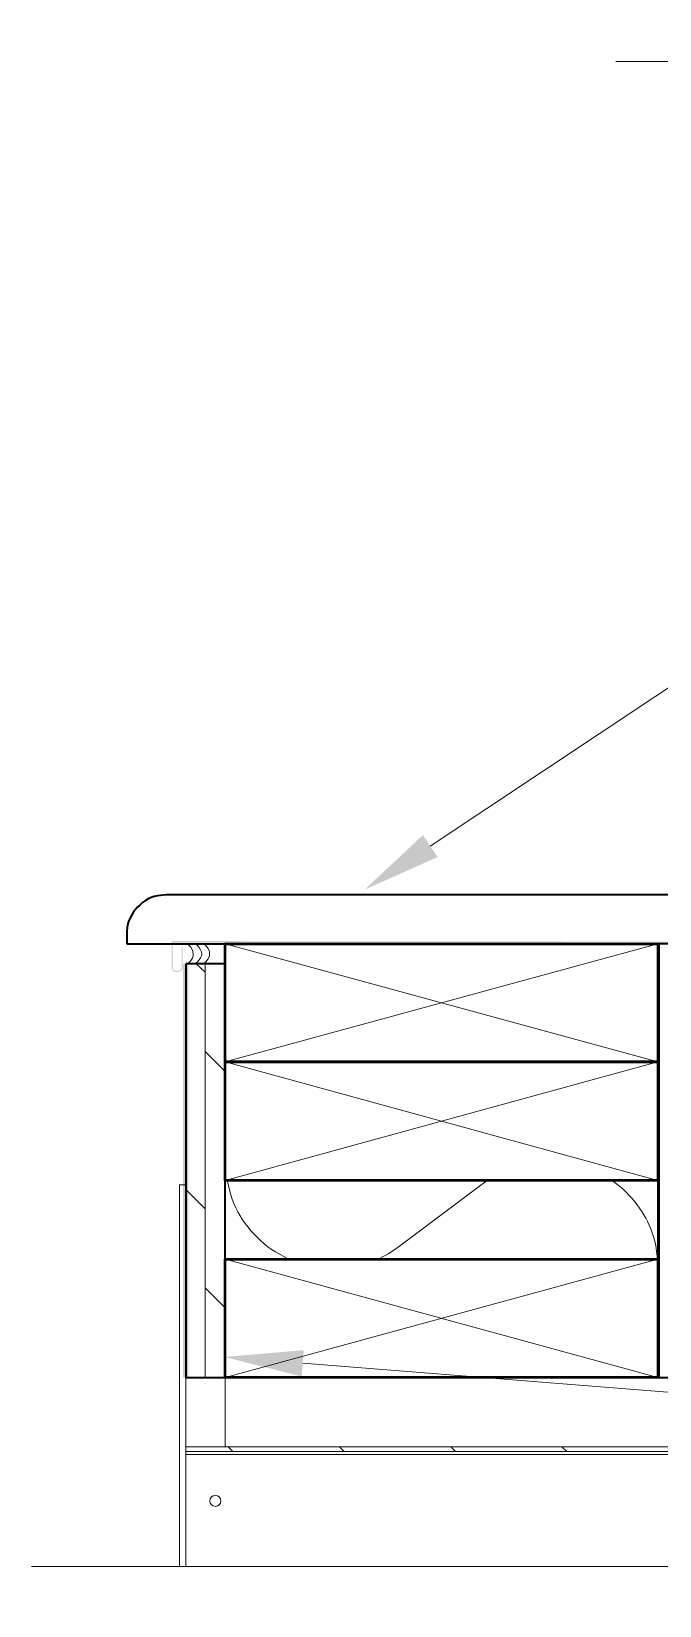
# Model space of a CAD drawing. Header units: inches. Extents: x 5 to 516, y -193 to 129.
# Drawn here: x 42.127 to 43.457, y -169.652 to -166.321 of the extents above; entities that cross this region are included whole.
import ezdxf

# ---------------------------------------------------------------- set-up
doc = ezdxf.new("R2010")
doc.units = ezdxf.units.IN
doc.header["$MEASUREMENT"] = 0
doc.layers.add('PDF7_Geometry', color=7, linetype='Continuous')
doc.layers.add('PDF7_Solid Fills', color=7, linetype='Continuous')

msp = doc.modelspace()

# ---------------------------------------------------------------- hatches: boundary and pattern name
at = {"layer": 'PDF7_Solid Fills', "transparency": 33554559}
for points in [[(42.4235527, -168.3035601), (42.426886, -168.3091157), (42.4324415, -168.3113388), (42.4379968, -168.3113387), (42.4435521, -168.3091165), (42.4468864, -168.303561), (42.444663, -168.30245), (42.442441, -168.3068944), (42.4379966, -168.3091166), (42.4324414, -168.3091167), (42.4279971, -168.3068946), (42.4257749, -168.302449), (42.4257748, -168.2491168), (44.5624416, -168.2502279), (44.5624418, -168.2480046), (42.4235527, -168.2457823)], [(42.4468851, -168.2591152), (42.4446629, -168.2591152), (42.444663, -168.3024486), (42.4468851, -168.3035597)], [(42.4479973, -169.1691156), (42.4591084, -169.1691156), (42.4591079, -168.29356), (42.4479973, -168.29356)]]:
    msp.add_hatch(color=256, dxfattribs=at).paths.add_polyline_path(points)

# ---------------------------------------------------------------- linework, layer by layer
at = {"layer": 'PDF7_Geometry', "lineweight": 15}
for points in [[(43.364664, -166.3846712), (43.9379974, -166.3846712), (44.0157752, -166.5180045), (44.1535529, -166.2224489), (44.2291085, -166.3846712), (44.9691086, -166.3846712)], [(42.9713308, -168.0446716), (45.2402199, -166.5380048), (45.7324423, -166.5380048)], [(42.4602193, -168.2546728), (42.4535526, -168.2513394)], [(42.4779975, -168.2546728), (42.4702197, -168.2513394)], [(42.4879968, -168.2935617), (42.4957746, -168.2902283), (42.5013301, -168.2835617), (42.5035523, -168.276895), (42.5035523, -168.2680061), (42.5013301, -168.2613394), (42.4957746, -168.2546728), (42.4879968, -168.2513394)], [(42.536886, -168.75245), (43.4535527, -168.5013389), (42.536886, -168.2513389)], [(43.4535527, -168.2513389), (42.536886, -168.5013389)], [(43.4568859, -169.1691156), (43.4568859, -168.2513377)], [(42.4535526, -168.2935617), (42.4613304, -168.2902283)], [(42.4713308, -168.2935617), (42.4779975, -168.2902283)], [(42.4946632, -168.3113387), (42.4757743, -168.2935609)], [(42.4946632, -169.1691156), (42.4946632, -168.29356)], [(42.5357749, -169.1691156), (42.5357749, -168.29356)], [(42.5357749, -168.5202282), (42.4946638, -168.479117)], [(43.4535527, -168.7524489), (42.536886, -168.5013377)], [(42.536886, -168.6880048), (42.5357748, -168.6868937)], [(43.4568859, -168.7146726), (43.4535526, -168.7113393)], [(42.5413302, -168.7524489), (42.549108, -168.7824489)], [(42.8613297, -168.9191155), (42.8835519, -168.9068933), (42.9035519, -168.89356), (43.0868852, -168.7557822), (43.0924408, -168.7524489)], [(43.3791083, -168.7702266), (43.3568861, -168.7524489)], [(42.4535526, -168.7613374), (42.4402193, -168.7613374), (42.4402193, -169.5680041)], [(42.4946632, -168.8124487), (42.4535521, -168.7713376)], [(42.4535526, -169.5680052), (42.4535526, -168.7613385)], [(43.4524416, -168.9191155), (43.4491083, -168.8902267)], [(43.4535527, -168.9191155), (42.5368859, -169.1691156), (44.7879972, -169.1691156)], [(43.4535527, -169.1691156), (42.536886, -168.9191155)], [(42.6435524, -168.90356), (42.6713302, -168.9191155)], [(42.5357749, -169.0202282), (42.4946638, -168.9791171)], [(42.7013305, -169.1391157), (45.463553, -169.3580046), (45.7324417, -169.3568934)], [(42.4535526, -169.1691156), (42.536886, -169.1691156), (42.536886, -169.3157822), (42.536886, -169.1691156)], [(44.3713305, -169.3157831), (42.4535526, -169.3157831), (42.4535526, -169.3257831), (44.3713305, -169.3257831)], [(42.5535519, -169.3257838), (42.5435519, -169.3157838)], [(42.7891081, -169.3257838), (42.7791081, -169.3157838)], [(43.0246631, -169.3257838), (43.0146631, -169.3157838)], [(43.2602193, -169.3257838), (43.2502193, -169.3157838)], [(44.3713305, -169.3324502), (42.4535526, -169.3324502)], [(42.1268856, -169.5691151), (43.7413302, -169.5691151), (43.8202192, -169.7024485), (43.9579968, -169.4068929), (44.0335524, -169.5691151), (45.5857748, -169.5691151)]]:
    msp.add_lwpolyline(points, dxfattribs=at)
at = {"layer": 'PDF7_Geometry', "lineweight": 35}
for points in [[(43.8557744, -168.1480041), (42.4124409, -168.1480041), (42.393552, -168.1502263)], [(42.3291076, -168.2313374), (42.3291076, -168.2513374)], [(42.3291076, -168.2513389), (43.2557743, -168.2513389)]]:
    msp.add_lwpolyline(points, dxfattribs=at)
at = {"layer": 'PDF7_Geometry', "lineweight": 50}
for points in [[(42.536886, -168.5013389), (42.536886, -168.2513389), (43.4535527, -168.2513389), (43.4535527, -168.5013389)], [(42.536886, -168.75245), (42.536886, -168.5013389), (43.4535527, -168.5013389), (43.4535527, -168.75245)], [(42.536886, -169.1691156), (42.536886, -168.9191155), (43.4535527, -168.9191155), (43.4535527, -169.1691156)]]:
    msp.add_lwpolyline(points, close=True, dxfattribs=at)
at = {"layer": 'PDF7_Geometry', "lineweight": 35}
for points in [[(43.4535527, -168.2513389), (43.4535527, -169.1691168), (43.536886, -169.1691168), (43.536886, -168.2513389)], [(42.4535526, -168.29356), (42.4535526, -169.1691156), (42.536886, -169.1691156), (42.536886, -168.29356)]]:
    msp.add_lwpolyline(points, close=True, dxfattribs=at)
at = {"layer": 'PDF7_Geometry', "lineweight": 15}
msp.add_circle((42.5163653, -169.4302262), 0.0117014, dxfattribs=at)
at = {"layer": 'PDF7_Geometry', "lineweight": 35}
msp.add_open_spline([(42.393552, -168.1502263), (42.3587187, -168.1550597), (42.3250335, -168.1961337), (42.3291076, -168.2313374)], degree=3, dxfattribs=at)
at = {"layer": 'PDF7_Geometry', "lineweight": 15}
for points in [[(42.4613304, -168.2902283), (42.4730896, -168.2792654), (42.4720341, -168.2654876), (42.4602193, -168.2546728)], [(42.4779975, -168.2902283), (42.4907382, -168.2769691), (42.4907382, -168.267932), (42.4779975, -168.2546728)], [(42.549108, -168.7824489), (42.5639969, -168.8327822), (42.5997376, -168.8754859), (42.6435524, -168.90356)], [(43.4491083, -168.8902267), (43.436312, -168.8379304), (43.4170898, -168.8077452), (43.3791083, -168.7702266)]]:
    msp.add_open_spline(points, degree=3, dxfattribs=at)
at = {"layer": 'PDF7_Solid Fills', "lineweight": 50, "transparency": 33554559}
for points in [[(42.9868858, -168.0680051), (42.8324413, -168.136894), (42.9557746, -168.0213384)], [(42.6991084, -169.1668934), (42.535775, -169.1257823), (42.7035528, -169.1113379)]]:
    msp.add_solid(points, dxfattribs=at)

doc.saveas('drawing.dxf')
